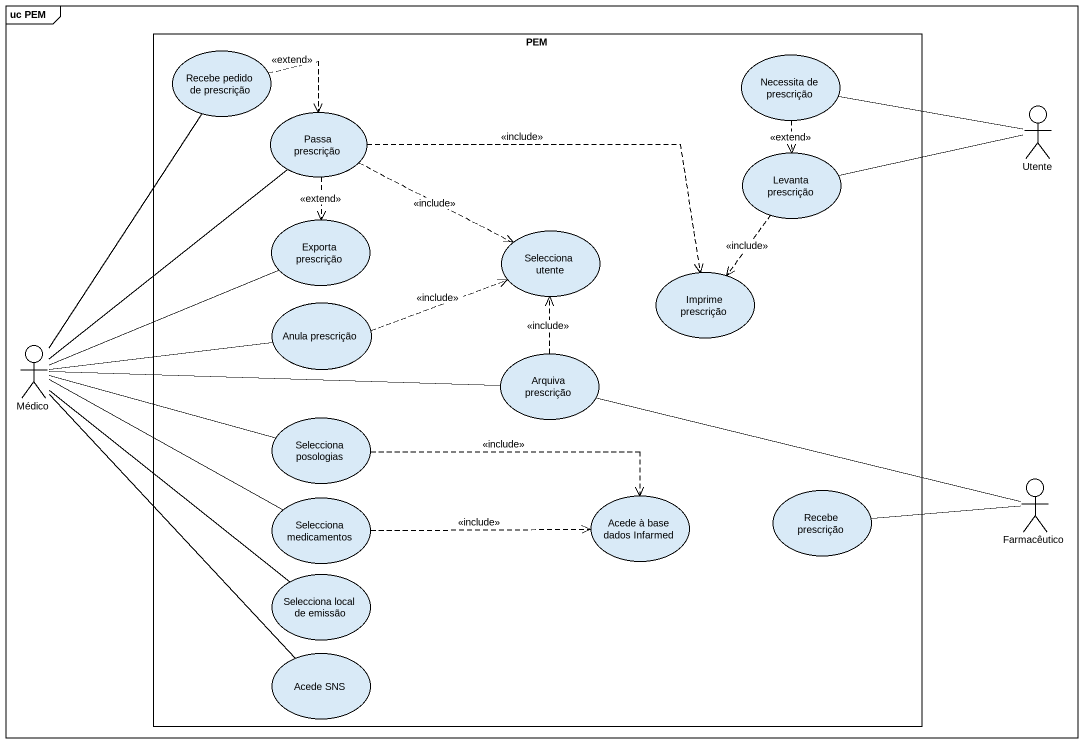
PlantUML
@startuml
mainframe uc PEM
rectangle PEM {
  usecase "Recebe pedido de prescrição" as Recebe_pedido_de_prescrição
  usecase "Necessita de prescrição" as Necessita_de_prescrição
  usecase "Passa prescrição" as Passa_prescrição
  usecase "Levanta prescrição" as Levanta_prescrição
  usecase "Exporta prescrição" as Exporta_prescrição
  usecase "Selecciona utente" as Selecciona_utente
  usecase "Imprime prescrição" as Imprime_prescrição
  usecase "Anula prescrição" as Anula_prescrição
  usecase "Arquiva prescrição" as Arquiva_prescrição
  usecase "Selecciona posologias" as Selecciona_posologias
  usecase "Selecciona medicamentos" as Selecciona_medicamentos
  usecase "Acede à base dados Infarmed" as Acede_à_base_dados_Infarmed
  usecase "Recebe prescrição" as Recebe_prescrição
  usecase "Selecciona local de emissão" as Selecciona_local_de_emissão
  usecase "Acede SNS" as Acede_SNS
}
actor Utente
actor Médico
actor Farmacêutico
Recebe_pedido_de_prescrição ..> Passa_prescrição : <<extend>>
Necessita_de_prescrição -right- Utente
Necessita_de_prescrição ..> Levanta_prescrição : <<extend>>
Passa_prescrição ..> Exporta_prescrição : <<extend>>
Passa_prescrição .right.> Selecciona_utente : <<include>>
Passa_prescrição .right.> Imprime_prescrição : <<include>>
Levanta_prescrição -right- Utente
Levanta_prescrição ..> Imprime_prescrição : <<include>>
Anula_prescrição .right.> Selecciona_utente : <<include>>
Médico -up- Recebe_pedido_de_prescrição
Médico -up- Passa_prescrição
Médico -right- Exporta_prescrição
Médico -right- Anula_prescrição
Médico -right- Arquiva_prescrição
Médico -right- Selecciona_posologias
Médico -right- Selecciona_medicamentos
Médico -- Selecciona_local_de_emissão
Médico -- Acede_SNS
Arquiva_prescrição .up.> Selecciona_utente : <<include>>
Arquiva_prescrição -right- Farmacêutico
Selecciona_posologias .right.> Acede_à_base_dados_Infarmed : <<include>>
Selecciona_medicamentos .right.> Acede_à_base_dados_Infarmed : <<include>>
Farmacêutico -left- Recebe_prescrição
@enduml
